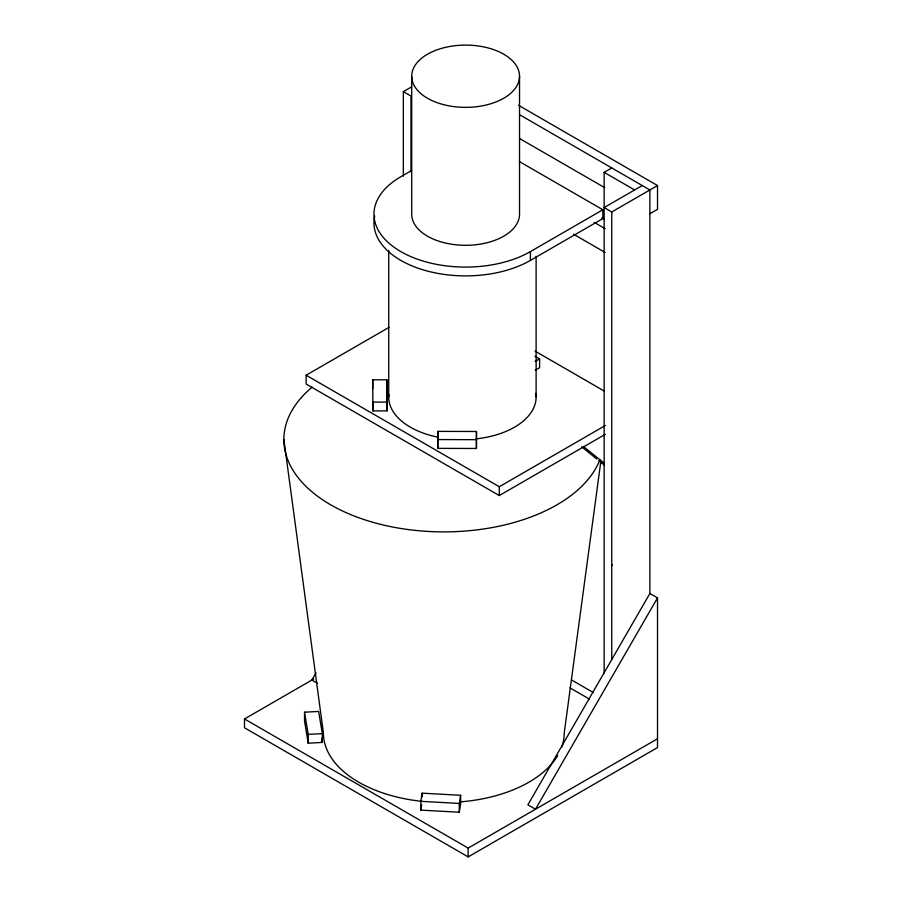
<?xml version="1.0" encoding="UTF-8"?>
<svg xmlns="http://www.w3.org/2000/svg" width="902" height="902" viewBox="0 0 902 902"><rect width="100%" height="100%" fill="white"/><g stroke="black" fill="none" stroke-linecap="round" stroke-linejoin="round"><path stroke-width="1.35" d="M437.774 439.567L437.842 431.382L476.481 431.483L476.414 448.474L437.774 448.373L437.774 439.567L476.414 439.669L476.481 431.483M437.774 448.373L437.842 431.382M476.414 448.474L476.481 440.289M600.777 461.779L564.235 733.01A120.417 69.522 0 0 1 561.698 747.228M420.817 801.326L422.159 793.174L460.629 795.282L460.629 804.088L459.276 812.24L420.817 810.12L420.817 801.326L459.276 803.434L460.629 795.282M420.817 810.12L421.708 804.697M316.05 672.791L311.844 680.074L317.29 683.22M611.759 565.701L612.21 564.923M649.88 593.493L527.884 804.809L535.506 809.207L657.513 597.902L649.88 593.493L649.88 189.95L519.473 114.667M403.341 176.194L403.341 91.643L411.684 86.817M411.673 170.478L400.804 176.747A91.654 52.914 0 0 0 400.804 251.59A91.654 52.914 0 0 0 530.421 251.59L602.863 209.76L602.863 218.566L530.421 260.396A91.654 52.914 0 0 1 425.079 270.431A91.654 52.914 0 0 1 374.736 216.063M604.137 673.151L604.137 172.35L611.759 167.941M605.355 434.313L499.291 495.548L306.128 384.026L306.128 375.221L389.044 327.347M642.258 185.553L604.137 207.561L611.759 211.97L657.513 185.553L657.513 209.343L649.88 213.74M306.128 375.221L499.291 486.742L605.366 425.496M657.513 597.902L657.513 747.578L468.161 856.9L244.487 727.767L244.487 718.962L313.682 679.014M244.487 718.962L468.161 848.094L657.513 738.772M535.123 361.465L539.599 358.906L539.599 367.712L535.123 370.271M304.538 712.197L318.654 711.419L322.318 733.619L322.318 742.425L308.202 743.203L304.538 720.991L304.538 712.197L308.202 734.397L308.202 743.203M308.202 734.397L322.318 733.619M372.729 379.81L386.913 379.776L387.093 410.884L372.909 410.917L372.729 379.81L372.729 388.615M387.093 402.078L372.909 402.123L372.909 410.917M518.571 105.331L657.513 185.553M604.137 172.35L634.636 189.95M519.473 138.457L604.791 187.706M403.341 91.643L410.974 96.04L410.974 171.73M519.27 161.503L602.863 209.76M601.837 217.98L604.261 219.378M594.204 222.377L605.141 228.691M573.559 234.238L605.141 252.481M535.01 351.081L604.261 391.062M571.462 679.916L593.324 692.533M569.906 687.82L589.344 699.05M534.875 356.143L539.599 358.906M583.797 446.749L604.137 463.188M581.587 446.727L596.729 458.96M598.894 460.708L604.295 465.082M321.631 738.264L322.318 742.425M283.871 439.522L323.412 733.01A120.417 69.522 0 0 0 421.989 801.382M387.093 410.884L386.913 379.776M611.759 211.97L611.759 659.531M536.115 256.348L536.115 397.083M530.421 251.59L530.421 260.396M519.529 76.23A53.917 31.13 0 0 1 438.654 103.189A53.917 31.13 0 0 1 438.654 49.272A53.917 31.13 0 0 1 519.529 76.23L519.529 214.169A53.917 31.13 0 0 1 465.612 245.299A53.917 31.13 0 0 1 411.695 214.169L411.695 76.23M499.291 486.742L499.291 495.548M468.161 848.094L468.161 856.9M459.276 803.434L459.276 812.24M422.159 793.174L422.159 796.94M388.739 250.722L388.739 397.083M599.977 459.535A159.947 92.342 0 0 1 379.956 524.197A159.947 92.342 0 0 1 312.081 387.15M557.684 755.628A120.417 69.522 0 0 1 460.223 801.878M535.833 393.385A73.682 42.541 0 0 1 476.143 438.879M437.707 437.154A73.682 42.541 0 0 1 388.863 394.625"/></g></svg>
